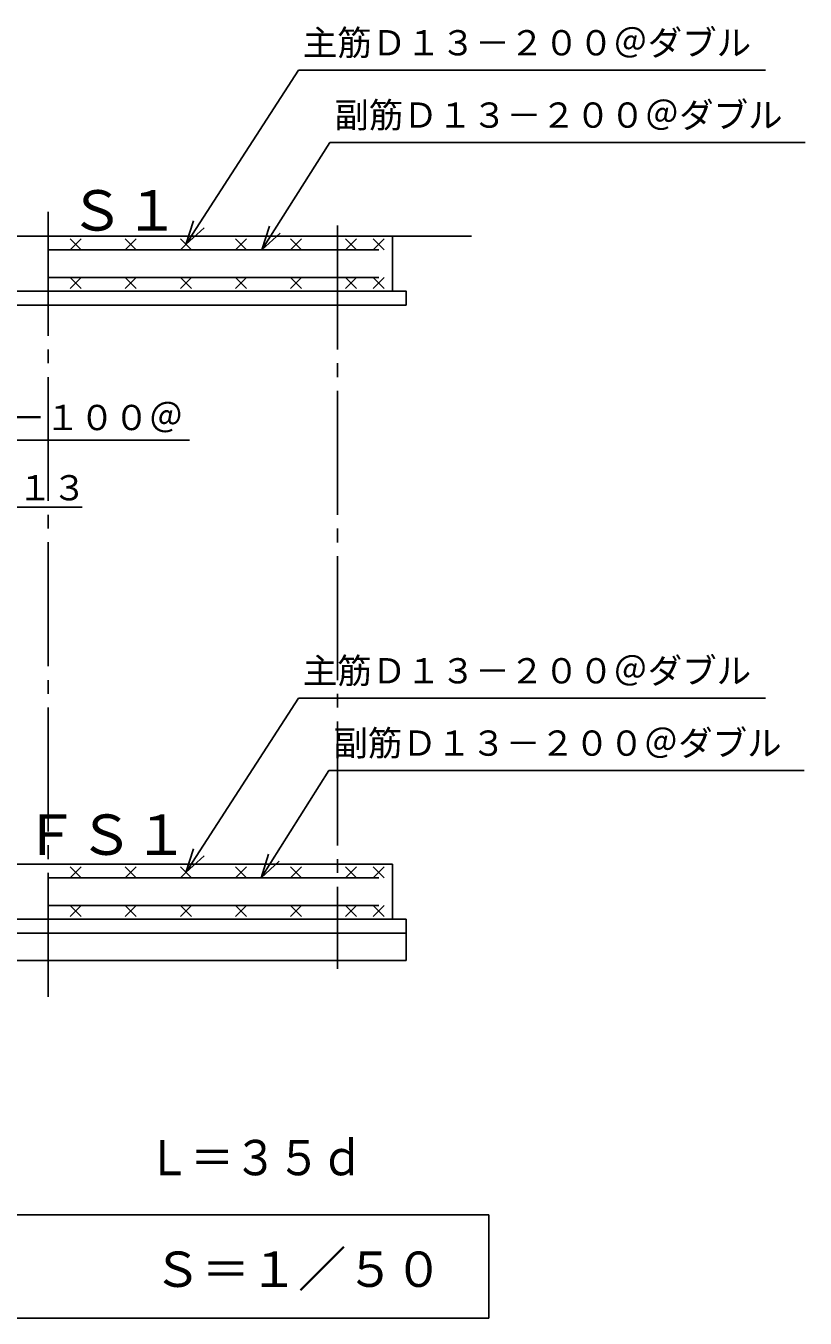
# Model space of a CAD drawing. Units: millimetres, scale not verified. Extents: x -14850 to 14850, y -10500 to 10500.
# Drawn here: x 851 to 3681, y -1886 to 2806 of the extents above; entities that cross this region are included whole.
import ezdxf
from ezdxf.enums import TextEntityAlignment as Align

# ---------------------------------------------------------------- set-up
doc = ezdxf.new("R2010")
doc.units = ezdxf.units.MM
doc.header["$LTSCALE"] = 50
doc.linetypes.add('CHAIN2', pattern=[12, 9, -1, 1, -1])
for name, color, linetype, lineweight in [('0-0_機器', 3, 'Continuous', 25), ('0-3_製作', 5, 'Continuous', 25), ('0-4_文字', 5, 'Continuous', 25)]:
    doc.layers.add(name, color=color, linetype=linetype, lineweight=lineweight)
doc.styles.add('ＭＳ ゴシック', font='')
doc.styles.get('ＭＳ ゴシック').set_extended_font_data('MS Gothic')

msp = doc.modelspace()

# ---------------------------------------------------------------- linework, layer by layer
at = {"layer": '0-0_機器', "color": 2}
for p, q in [((1840.92, 2644.75), (1432.29, 2012.02)), ((1840.92, 2644.75), (3537.25, 2644.75)), ((1955.24, 2382.13), (1708.56, 1992.02)), ((1955.24, 2382.13), (3680.83, 2382.13)), ((1432.29, 2012.02), (1459.89, 2097.69)), ((1432.29, 2012.02), (1499.02, 2072.41)), ((1708.56, 1992.02), (1735.33, 2077.95)), ((-686.41, 2042.02), (2469.19, 2042.02)), ((1708.56, 1992.02), (1774.71, 2053.05)), ((2182.29, 2042.02), (2182.29, 1842.02)), ((-17.71, 1792.02), (2232.29, 1792.02)), ((1840.92, 364.75), (1432.29, -267.98)), ((1840.92, 364.75), (3537.25, 364.75)), ((1951.71, 102.13), (1705.02, -287.98)), ((1951.71, 102.13), (3677.3, 102.13)), ((1432.29, -267.98), (1459.89, -182.31)), ((1432.29, -267.98), (1499.02, -207.59)), ((1705.02, -287.98), (1731.8, -202.05)), ((1705.02, -287.98), (1771.17, -226.95)), ((2182.29, -237.98), (2182.29, -437.98)), ((-367.71, -437.98), (2232.29, -437.98)), ((2232.29, -437.98), (2232.29, -587.98)), ((-367.71, -487.98), (2232.29, -487.98))]:
    msp.add_line(p, q, dxfattribs=at)
at = {"layer": '0-0_機器', "color": 2, "linetype": 'CHAIN2'}
for p, q in [((932.29, -719.37), (932.29, 2142.32)), ((1982.29, 2080.41), (1982.29, -617.75))]:
    msp.add_line(p, q, dxfattribs=at)
at = {"layer": '0-0_機器'}
for p, q in [((1052.29, 2032.02), (1012.29, 1992.02)), ((1012.29, 2032.02), (1052.29, 1992.02)), ((1252.29, 2032.02), (1212.29, 1992.02)), ((1212.29, 2032.02), (1252.29, 1992.02)), ((1452.29, 2032.02), (1412.29, 1992.02)), ((1412.29, 2032.02), (1452.29, 1992.02)), ((1652.29, 2032.02), (1612.29, 1992.02)), ((1612.29, 2032.02), (1652.29, 1992.02)), ((1852.29, 2032.02), (1812.29, 1992.02)), ((1812.29, 2032.02), (1852.29, 1992.02)), ((2052.29, 2032.02), (2012.29, 1992.02)), ((2012.29, 2032.02), (2052.29, 1992.02)), ((2152.29, 2032.02), (2112.29, 1992.02)), ((2112.29, 2032.02), (2152.29, 1992.02)), ((932.29, 1992.02), (2132.29, 1992.02)), ((932.29, 1892.02), (2132.29, 1892.02)), ((1052.29, 1892.02), (1012.29, 1852.03)), ((1012.29, 1892.02), (1052.29, 1852.03)), ((1252.29, 1892.02), (1212.29, 1852.03)), ((1212.29, 1892.02), (1252.29, 1852.03)), ((1452.29, 1892.02), (1412.29, 1852.03)), ((1412.29, 1892.02), (1452.29, 1852.03)), ((1652.29, 1892.02), (1612.29, 1852.03)), ((1612.29, 1892.02), (1652.29, 1852.03)), ((1852.29, 1892.02), (1812.29, 1852.03)), ((1812.29, 1892.02), (1852.29, 1852.03)), ((2052.29, 1892.02), (2012.29, 1852.03)), ((2012.29, 1892.02), (2052.29, 1852.03)), ((2152.29, 1892.02), (2112.29, 1852.03)), ((2112.29, 1892.02), (2152.29, 1852.03)), ((1052.29, -247.98), (1012.29, -287.98)), ((1012.29, -247.98), (1052.29, -287.98)), ((1252.29, -247.98), (1212.29, -287.98)), ((1212.29, -247.98), (1252.29, -287.98)), ((1452.29, -247.98), (1412.29, -287.98)), ((1412.29, -247.98), (1452.29, -287.98)), ((1652.29, -247.98), (1612.29, -287.98)), ((1612.29, -247.98), (1652.29, -287.98)), ((1852.29, -247.98), (1812.29, -287.98)), ((1812.29, -247.98), (1852.29, -287.98)), ((2052.29, -247.98), (2012.29, -287.98)), ((2012.29, -247.98), (2052.29, -287.98)), ((2152.29, -247.98), (2112.29, -287.98)), ((2112.29, -247.98), (2152.29, -287.98)), ((932.29, -287.98), (2132.29, -287.98)), ((932.29, -387.98), (2132.29, -387.98)), ((1052.29, -387.98), (1012.29, -427.98)), ((1012.29, -387.98), (1052.29, -427.98)), ((1252.29, -387.98), (1212.29, -427.98)), ((1212.29, -387.98), (1252.29, -427.98)), ((1452.29, -387.98), (1412.29, -427.98)), ((1412.29, -387.98), (1452.29, -427.98)), ((1652.29, -387.98), (1612.29, -427.98)), ((1612.29, -387.98), (1652.29, -427.98)), ((1852.29, -387.98), (1812.29, -427.98)), ((1812.29, -387.98), (1852.29, -427.98)), ((2052.29, -387.98), (2012.29, -427.98)), ((2012.29, -387.98), (2052.29, -427.98)), ((2152.29, -387.98), (2112.29, -427.98)), ((2112.29, -387.98), (2152.29, -427.98)), ((-667.71, -1511.01), (2532.29, -1511.01)), ((2532.29, -1886.01), (2532.29, -1511.01)), ((-667.71, -1886.01), (2532.29, -1886.01))]:
    msp.add_line(p, q, dxfattribs=at)
at = {"layer": '0-0_機器', "color": 2}
for points in [[(-17.71, 1842.02), (-17.71, -237.98), (2182.29, -237.98)], [(-17.71, 1842.02), (2232.29, 1842.02), (2232.29, 1792.02)], [(-367.71, -437.98), (-367.71, -587.98), (2232.29, -587.98)]]:
    msp.add_lwpolyline(points, dxfattribs=at)
at = {"layer": '0-4_文字', "color": 2}
for p, q in [((20.86, 1302.03), (1445.94, 1302.03)), ((70.85, 1057.98), (1055.99, 1057.98))]:
    msp.add_line(p, q, dxfattribs=at)

# ---------------------------------------------------------------- texts
at = {"layer": '0-0_機器', "color": 4, "style": 'ＭＳ ゴシック'}
for s, height, p in [('主筋Ｄ１３－２００＠ダブル', 91.79, (1856.99, 2670.8)), ('副筋Ｄ１３－２００＠ダブル', 91.79, (1971.31, 2408.18)), ('Ｓ１', 146.6, (1008.86, 2018.41)), ('主筋Ｄ１３－２００＠ダブル', 91.79, (1856.99, 390.8)), ('副筋Ｄ１３－２００＠ダブル', 91.79, (1967.78, 128.18)), ('ＦＳ１', 146.6, (842.29, -247.98)), ('Ｓ＝１／５０', 128.4, (1314.07, -1811.09))]:
    msp.add_text(s, height=height, dxfattribs=at).set_placement(p, align=Align.BOTTOM_LEFT)
at = {"layer": '0-3_製作', "color": 4, "style": 'ＭＳ ゴシック', "width": 0.9}
msp.add_text('Ｌ＝３５ｄ', height=128.3, dxfattribs=at).set_placement((1291.43, -1405.77), align=Align.BOTTOM_LEFT)
at = {"layer": '0-4_文字', "color": 4, "style": 'ＭＳ ゴシック'}
for s, p in [('帯筋\u3000Ｄ１０－１００＠', (45.33, 1310.28)), ('４－Ｄ１３', (445.78, 1055.3))]:
    msp.add_text(s, height=91.79, dxfattribs=at).set_placement(p, align=Align.BOTTOM_LEFT)

doc.saveas('drawing.dxf')
